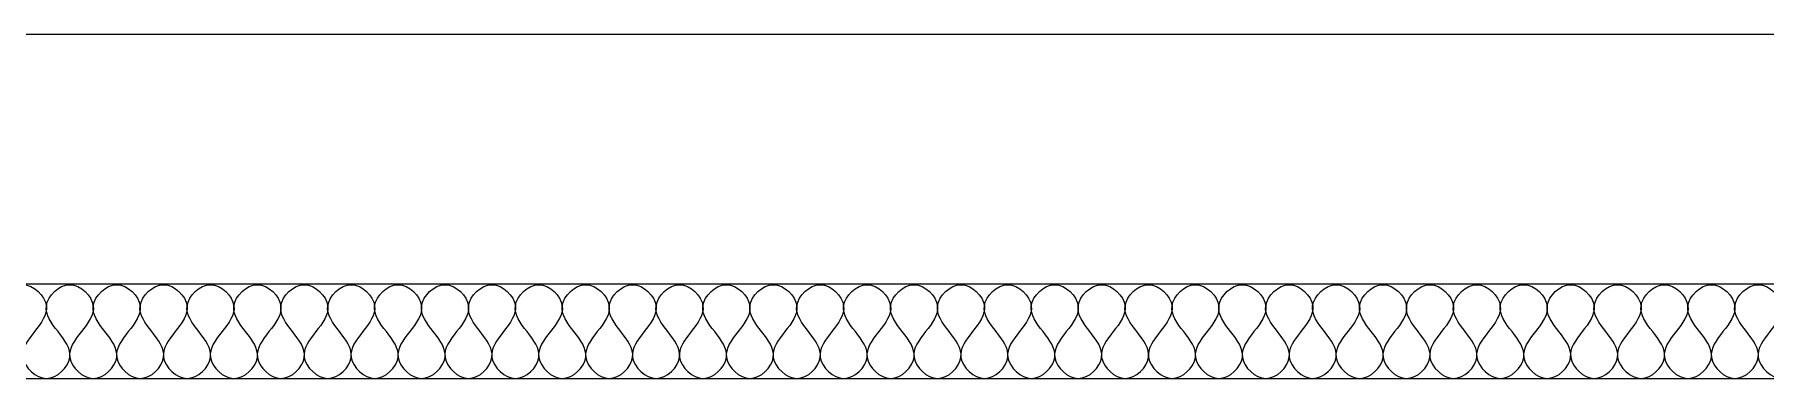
# Model space of a CAD drawing. Header units: metres. Extents: x 125 to 1179, y 511 to 749.
# Drawn here: x 310.28 to 330.81, y 695.24 to 699.33 of the extents above; entities that cross this region are included whole.
import ezdxf

# ---------------------------------------------------------------- set-up
doc = ezdxf.new("R2010")
doc.units = ezdxf.units.M
doc.layers.add('Text18', color=8, linetype='Continuous', lineweight=18)

msp = doc.modelspace()

# ---------------------------------------------------------------- linework, layer by layer
for p, q in [((361.652, 699.329), (135.692, 699.329)), ((139.062, 696.369), (360.529, 696.369)), ((140.186, 695.245), (339.073, 695.245))]:
    msp.add_line(p, q)
at = {"layer": 'Text18', "color": 0, "ltscale": 0.5}
for points, knots in [([(309.864, 696.107), (309.881, 696.227), (310.142, 696.488), (310.64, 695.993), (309.919, 695.609), (310.296, 695.246), (310.421, 695.245)], [2.217326, 2.217326, 2.217326, 2.217326, 2.553667, 2.890008, 3.49416, 3.830501, 3.830501, 3.830501, 3.830501]), ([(310.421, 696.107), (310.437, 696.227), (310.699, 696.488), (311.196, 695.993), (310.475, 695.609), (310.852, 695.246), (310.977, 695.245)], [2.217326, 2.217326, 2.217326, 2.217326, 2.553667, 2.890008, 3.49416, 3.830501, 3.830501, 3.830501, 3.830501]), ([(310.977, 696.107), (310.994, 696.227), (311.255, 696.488), (311.752, 695.993), (311.032, 695.609), (311.409, 695.246), (311.533, 695.245)], [2.217326, 2.217326, 2.217326, 2.217326, 2.553667, 2.890008, 3.49416, 3.830501, 3.830501, 3.830501, 3.830501]), ([(311.533, 696.107), (311.55, 696.227), (311.811, 696.488), (312.309, 695.993), (311.588, 695.609), (311.965, 695.246), (312.09, 695.245)], [2.217326, 2.217326, 2.217326, 2.217326, 2.553667, 2.890008, 3.49416, 3.830501, 3.830501, 3.830501, 3.830501]), ([(312.09, 696.107), (312.106, 696.227), (312.368, 696.488), (312.865, 695.993), (312.144, 695.609), (312.521, 695.246), (312.646, 695.245)], [2.217326, 2.217326, 2.217326, 2.217326, 2.553667, 2.890008, 3.49416, 3.830501, 3.830501, 3.830501, 3.830501]), ([(312.646, 696.107), (312.663, 696.227), (312.924, 696.488), (313.421, 695.993), (312.701, 695.609), (313.078, 695.246), (313.202, 695.245)], [2.217326, 2.217326, 2.217326, 2.217326, 2.553667, 2.890008, 3.49416, 3.830501, 3.830501, 3.830501, 3.830501]), ([(313.202, 696.107), (313.219, 696.227), (313.48, 696.488), (313.978, 695.993), (313.257, 695.609), (313.634, 695.246), (313.759, 695.245)], [2.217326, 2.217326, 2.217326, 2.217326, 2.553667, 2.890008, 3.49416, 3.830501, 3.830501, 3.830501, 3.830501]), ([(313.759, 696.107), (313.775, 696.227), (314.037, 696.488), (314.534, 695.993), (313.813, 695.609), (314.19, 695.246), (314.315, 695.245)], [2.217326, 2.217326, 2.217326, 2.217326, 2.553667, 2.890008, 3.49416, 3.830501, 3.830501, 3.830501, 3.830501]), ([(314.315, 696.107), (314.332, 696.227), (314.593, 696.488), (315.09, 695.993), (314.37, 695.609), (314.747, 695.246), (314.871, 695.245)], [2.217326, 2.217326, 2.217326, 2.217326, 2.553667, 2.890008, 3.49416, 3.830501, 3.830501, 3.830501, 3.830501]), ([(314.871, 696.107), (314.888, 696.227), (315.149, 696.488), (315.647, 695.993), (314.926, 695.609), (315.303, 695.246), (315.428, 695.245)], [2.217326, 2.217326, 2.217326, 2.217326, 2.553667, 2.890008, 3.49416, 3.830501, 3.830501, 3.830501, 3.830501]), ([(315.428, 696.107), (315.444, 696.227), (315.706, 696.488), (316.203, 695.993), (315.482, 695.609), (315.859, 695.246), (315.984, 695.245)], [2.217326, 2.217326, 2.217326, 2.217326, 2.553667, 2.890008, 3.49416, 3.830501, 3.830501, 3.830501, 3.830501]), ([(315.984, 696.107), (316.001, 696.227), (316.262, 696.488), (316.759, 695.993), (316.039, 695.609), (316.416, 695.246), (316.54, 695.245)], [2.217326, 2.217326, 2.217326, 2.217326, 2.553667, 2.890008, 3.49416, 3.830501, 3.830501, 3.830501, 3.830501]), ([(316.54, 696.107), (316.557, 696.227), (316.818, 696.488), (317.316, 695.993), (316.595, 695.609), (316.972, 695.246), (317.097, 695.245)], [2.217326, 2.217326, 2.217326, 2.217326, 2.553667, 2.890008, 3.49416, 3.830501, 3.830501, 3.830501, 3.830501]), ([(317.097, 696.107), (317.113, 696.227), (317.375, 696.488), (317.872, 695.993), (317.151, 695.609), (317.528, 695.246), (317.653, 695.245)], [2.217326, 2.217326, 2.217326, 2.217326, 2.553667, 2.890008, 3.49416, 3.830501, 3.830501, 3.830501, 3.830501]), ([(317.653, 696.107), (317.67, 696.227), (317.931, 696.488), (318.428, 695.993), (317.708, 695.609), (318.085, 695.246), (318.209, 695.245)], [2.217326, 2.217326, 2.217326, 2.217326, 2.553667, 2.890008, 3.49416, 3.830501, 3.830501, 3.830501, 3.830501]), ([(318.209, 696.107), (318.226, 696.227), (318.487, 696.488), (318.985, 695.993), (318.264, 695.609), (318.641, 695.246), (318.766, 695.245)], [2.217326, 2.217326, 2.217326, 2.217326, 2.553667, 2.890008, 3.49416, 3.830501, 3.830501, 3.830501, 3.830501]), ([(318.766, 696.107), (318.782, 696.227), (319.044, 696.488), (319.541, 695.993), (318.82, 695.609), (319.197, 695.246), (319.322, 695.245)], [2.217326, 2.217326, 2.217326, 2.217326, 2.553667, 2.890008, 3.49416, 3.830501, 3.830501, 3.830501, 3.830501]), ([(319.322, 696.107), (319.339, 696.227), (319.6, 696.488), (320.097, 695.993), (319.377, 695.609), (319.754, 695.246), (319.878, 695.245)], [2.217326, 2.217326, 2.217326, 2.217326, 2.553667, 2.890008, 3.49416, 3.830501, 3.830501, 3.830501, 3.830501]), ([(319.878, 696.107), (319.895, 696.227), (320.156, 696.488), (320.654, 695.993), (319.933, 695.609), (320.31, 695.246), (320.435, 695.245)], [2.217326, 2.217326, 2.217326, 2.217326, 2.553667, 2.890008, 3.49416, 3.830501, 3.830501, 3.830501, 3.830501]), ([(320.435, 696.107), (320.451, 696.227), (320.713, 696.488), (321.21, 695.993), (320.489, 695.609), (320.866, 695.246), (320.991, 695.245)], [2.217326, 2.217326, 2.217326, 2.217326, 2.553667, 2.890008, 3.49416, 3.830501, 3.830501, 3.830501, 3.830501]), ([(320.991, 696.107), (321.008, 696.227), (321.269, 696.488), (321.766, 695.993), (321.046, 695.609), (321.423, 695.246), (321.547, 695.245)], [2.217326, 2.217326, 2.217326, 2.217326, 2.553667, 2.890008, 3.49416, 3.830501, 3.830501, 3.830501, 3.830501]), ([(321.547, 696.107), (321.564, 696.227), (321.825, 696.488), (322.323, 695.993), (321.602, 695.609), (321.979, 695.246), (322.104, 695.245)], [2.217326, 2.217326, 2.217326, 2.217326, 2.553667, 2.890008, 3.49416, 3.830501, 3.830501, 3.830501, 3.830501]), ([(322.104, 696.107), (322.12, 696.227), (322.382, 696.488), (322.879, 695.993), (322.158, 695.609), (322.535, 695.246), (322.66, 695.245)], [2.217326, 2.217326, 2.217326, 2.217326, 2.553667, 2.890008, 3.49416, 3.830501, 3.830501, 3.830501, 3.830501]), ([(322.66, 696.107), (322.676, 696.227), (322.938, 696.488), (323.435, 695.993), (322.715, 695.609), (323.092, 695.246), (323.216, 695.245)], [2.217326, 2.217326, 2.217326, 2.217326, 2.553667, 2.890008, 3.49416, 3.830501, 3.830501, 3.830501, 3.830501]), ([(323.216, 696.107), (323.233, 696.227), (323.494, 696.488), (323.992, 695.993), (323.271, 695.609), (323.648, 695.246), (323.773, 695.245)], [2.217326, 2.217326, 2.217326, 2.217326, 2.553667, 2.890008, 3.49416, 3.830501, 3.830501, 3.830501, 3.830501]), ([(323.773, 696.107), (323.789, 696.227), (324.05, 696.488), (324.548, 695.993), (323.827, 695.609), (324.204, 695.246), (324.329, 695.245)], [2.217326, 2.217326, 2.217326, 2.217326, 2.553667, 2.890008, 3.49416, 3.830501, 3.830501, 3.830501, 3.830501]), ([(324.329, 696.107), (324.345, 696.227), (324.607, 696.488), (325.104, 695.993), (324.384, 695.609), (324.76, 695.246), (324.885, 695.245)], [2.217326, 2.217326, 2.217326, 2.217326, 2.553667, 2.890008, 3.49416, 3.830501, 3.830501, 3.830501, 3.830501]), ([(324.885, 696.107), (324.902, 696.227), (325.163, 696.488), (325.661, 695.993), (324.94, 695.609), (325.317, 695.246), (325.441, 695.245)], [2.217326, 2.217326, 2.217326, 2.217326, 2.553667, 2.890008, 3.49416, 3.830501, 3.830501, 3.830501, 3.830501]), ([(325.441, 696.107), (325.458, 696.227), (325.719, 696.488), (326.217, 695.993), (325.496, 695.609), (325.873, 695.246), (325.998, 695.245)], [2.217326, 2.217326, 2.217326, 2.217326, 2.553667, 2.890008, 3.49416, 3.830501, 3.830501, 3.830501, 3.830501]), ([(325.998, 696.107), (326.014, 696.227), (326.276, 696.488), (326.773, 695.993), (326.053, 695.609), (326.429, 695.246), (326.554, 695.245)], [2.217326, 2.217326, 2.217326, 2.217326, 2.553667, 2.890008, 3.49416, 3.830501, 3.830501, 3.830501, 3.830501]), ([(326.554, 696.107), (326.571, 696.227), (326.832, 696.488), (327.33, 695.993), (326.609, 695.609), (326.986, 695.246), (327.11, 695.245)], [2.217326, 2.217326, 2.217326, 2.217326, 2.553667, 2.890008, 3.49416, 3.830501, 3.830501, 3.830501, 3.830501]), ([(327.11, 696.107), (327.127, 696.227), (327.388, 696.488), (327.886, 695.993), (327.165, 695.609), (327.542, 695.246), (327.667, 695.245)], [2.217326, 2.217326, 2.217326, 2.217326, 2.553667, 2.890008, 3.49416, 3.830501, 3.830501, 3.830501, 3.830501]), ([(327.667, 696.107), (327.683, 696.227), (327.945, 696.488), (328.442, 695.993), (327.722, 695.609), (328.098, 695.246), (328.223, 695.245)], [2.217326, 2.217326, 2.217326, 2.217326, 2.553667, 2.890008, 3.49416, 3.830501, 3.830501, 3.830501, 3.830501]), ([(328.223, 696.107), (328.24, 696.227), (328.501, 696.488), (328.998, 695.993), (328.278, 695.609), (328.655, 695.246), (328.779, 695.245)], [2.217326, 2.217326, 2.217326, 2.217326, 2.553667, 2.890008, 3.49416, 3.830501, 3.830501, 3.830501, 3.830501]), ([(328.779, 696.107), (328.796, 696.227), (329.057, 696.488), (329.555, 695.993), (328.834, 695.609), (329.211, 695.246), (329.336, 695.245)], [2.217326, 2.217326, 2.217326, 2.217326, 2.553667, 2.890008, 3.49416, 3.830501, 3.830501, 3.830501, 3.830501]), ([(329.336, 696.107), (329.352, 696.227), (329.614, 696.488), (330.111, 695.993), (329.39, 695.609), (329.767, 695.246), (329.892, 695.245)], [2.217326, 2.217326, 2.217326, 2.217326, 2.553667, 2.890008, 3.49416, 3.830501, 3.830501, 3.830501, 3.830501]), ([(329.892, 696.107), (329.909, 696.227), (330.17, 696.488), (330.667, 695.993), (329.947, 695.609), (330.324, 695.246), (330.448, 695.245)], [2.217326, 2.217326, 2.217326, 2.217326, 2.553667, 2.890008, 3.49416, 3.830501, 3.830501, 3.830501, 3.830501]), ([(330.448, 696.107), (330.465, 696.227), (330.726, 696.488), (331.224, 695.993), (330.503, 695.609), (330.88, 695.246), (331.005, 695.245)], [2.217326, 2.217326, 2.217326, 2.217326, 2.553667, 2.890008, 3.49416, 3.830501, 3.830501, 3.830501, 3.830501]), ([(310.421, 695.245), (310.551, 695.246), (310.917, 695.609), (310.391, 695.892), (310.421, 696.107)], [1.2768335, 1.2768335, 1.2768335, 1.2768335, 1.6131741, 2.2173264, 2.2173264, 2.2173264, 2.2173264]), ([(310.977, 695.245), (311.108, 695.246), (311.473, 695.609), (310.947, 695.892), (310.977, 696.107)], [1.2768335, 1.2768335, 1.2768335, 1.2768335, 1.6131741, 2.2173264, 2.2173264, 2.2173264, 2.2173264]), ([(311.533, 695.245), (311.664, 695.246), (312.03, 695.609), (311.504, 695.892), (311.533, 696.107)], [1.2768335, 1.2768335, 1.2768335, 1.2768335, 1.6131741, 2.2173264, 2.2173264, 2.2173264, 2.2173264]), ([(312.09, 695.245), (312.22, 695.246), (312.586, 695.609), (312.06, 695.892), (312.09, 696.107)], [1.2768335, 1.2768335, 1.2768335, 1.2768335, 1.6131741, 2.2173264, 2.2173264, 2.2173264, 2.2173264]), ([(312.646, 695.245), (312.777, 695.246), (313.142, 695.609), (312.616, 695.892), (312.646, 696.107)], [1.2768335, 1.2768335, 1.2768335, 1.2768335, 1.6131741, 2.2173264, 2.2173264, 2.2173264, 2.2173264]), ([(313.202, 695.245), (313.333, 695.246), (313.699, 695.609), (313.172, 695.892), (313.202, 696.107)], [1.2768335, 1.2768335, 1.2768335, 1.2768335, 1.6131741, 2.2173264, 2.2173264, 2.2173264, 2.2173264]), ([(313.759, 695.245), (313.889, 695.246), (314.255, 695.609), (313.729, 695.892), (313.759, 696.107)], [1.2768335, 1.2768335, 1.2768335, 1.2768335, 1.6131741, 2.2173264, 2.2173264, 2.2173264, 2.2173264]), ([(314.315, 695.245), (314.446, 695.246), (314.811, 695.609), (314.285, 695.892), (314.315, 696.107)], [1.2768335, 1.2768335, 1.2768335, 1.2768335, 1.6131741, 2.2173264, 2.2173264, 2.2173264, 2.2173264]), ([(314.871, 695.245), (315.002, 695.246), (315.368, 695.609), (314.841, 695.892), (314.871, 696.107)], [1.2768335, 1.2768335, 1.2768335, 1.2768335, 1.6131741, 2.2173264, 2.2173264, 2.2173264, 2.2173264]), ([(315.428, 695.245), (315.558, 695.246), (315.924, 695.609), (315.398, 695.892), (315.428, 696.107)], [1.2768335, 1.2768335, 1.2768335, 1.2768335, 1.6131741, 2.2173264, 2.2173264, 2.2173264, 2.2173264]), ([(315.984, 695.245), (316.115, 695.246), (316.48, 695.609), (315.954, 695.892), (315.984, 696.107)], [1.2768335, 1.2768335, 1.2768335, 1.2768335, 1.6131741, 2.2173264, 2.2173264, 2.2173264, 2.2173264]), ([(316.54, 695.245), (316.671, 695.246), (317.037, 695.609), (316.51, 695.892), (316.54, 696.107)], [1.2768335, 1.2768335, 1.2768335, 1.2768335, 1.6131741, 2.2173264, 2.2173264, 2.2173264, 2.2173264]), ([(317.097, 695.245), (317.227, 695.246), (317.593, 695.609), (317.067, 695.892), (317.097, 696.107)], [1.2768335, 1.2768335, 1.2768335, 1.2768335, 1.6131741, 2.2173264, 2.2173264, 2.2173264, 2.2173264]), ([(317.653, 695.245), (317.784, 695.246), (318.149, 695.609), (317.623, 695.892), (317.653, 696.107)], [1.2768335, 1.2768335, 1.2768335, 1.2768335, 1.6131741, 2.2173264, 2.2173264, 2.2173264, 2.2173264]), ([(318.209, 695.245), (318.34, 695.246), (318.706, 695.609), (318.179, 695.892), (318.209, 696.107)], [1.2768335, 1.2768335, 1.2768335, 1.2768335, 1.6131741, 2.2173264, 2.2173264, 2.2173264, 2.2173264]), ([(318.766, 695.245), (318.896, 695.246), (319.262, 695.609), (318.736, 695.892), (318.766, 696.107)], [1.2768335, 1.2768335, 1.2768335, 1.2768335, 1.6131741, 2.2173264, 2.2173264, 2.2173264, 2.2173264]), ([(319.322, 695.245), (319.453, 695.246), (319.818, 695.609), (319.292, 695.892), (319.322, 696.107)], [1.2768335, 1.2768335, 1.2768335, 1.2768335, 1.6131741, 2.2173264, 2.2173264, 2.2173264, 2.2173264]), ([(319.878, 695.245), (320.009, 695.246), (320.375, 695.609), (319.848, 695.892), (319.878, 696.107)], [1.2768335, 1.2768335, 1.2768335, 1.2768335, 1.6131741, 2.2173264, 2.2173264, 2.2173264, 2.2173264]), ([(320.435, 695.245), (320.565, 695.246), (320.931, 695.609), (320.405, 695.892), (320.435, 696.107)], [1.2768335, 1.2768335, 1.2768335, 1.2768335, 1.6131741, 2.2173264, 2.2173264, 2.2173264, 2.2173264]), ([(320.991, 695.245), (321.122, 695.246), (321.487, 695.609), (320.961, 695.892), (320.991, 696.107)], [1.2768335, 1.2768335, 1.2768335, 1.2768335, 1.6131741, 2.2173264, 2.2173264, 2.2173264, 2.2173264]), ([(321.547, 695.245), (321.678, 695.246), (322.044, 695.609), (321.517, 695.892), (321.547, 696.107)], [1.2768335, 1.2768335, 1.2768335, 1.2768335, 1.6131741, 2.2173264, 2.2173264, 2.2173264, 2.2173264]), ([(322.104, 695.245), (322.234, 695.246), (322.6, 695.609), (322.074, 695.892), (322.104, 696.107)], [1.2768335, 1.2768335, 1.2768335, 1.2768335, 1.6131741, 2.2173264, 2.2173264, 2.2173264, 2.2173264]), ([(322.66, 695.245), (322.791, 695.246), (323.156, 695.609), (322.63, 695.892), (322.66, 696.107)], [1.2768335, 1.2768335, 1.2768335, 1.2768335, 1.6131741, 2.2173264, 2.2173264, 2.2173264, 2.2173264]), ([(323.216, 695.245), (323.347, 695.246), (323.712, 695.609), (323.186, 695.892), (323.216, 696.107)], [1.2768335, 1.2768335, 1.2768335, 1.2768335, 1.6131741, 2.2173264, 2.2173264, 2.2173264, 2.2173264]), ([(323.773, 695.245), (323.903, 695.246), (324.269, 695.609), (323.743, 695.892), (323.773, 696.107)], [1.2768335, 1.2768335, 1.2768335, 1.2768335, 1.6131741, 2.2173264, 2.2173264, 2.2173264, 2.2173264]), ([(324.329, 695.245), (324.46, 695.246), (324.825, 695.609), (324.299, 695.892), (324.329, 696.107)], [1.2768335, 1.2768335, 1.2768335, 1.2768335, 1.6131741, 2.2173264, 2.2173264, 2.2173264, 2.2173264]), ([(324.885, 695.245), (325.016, 695.246), (325.381, 695.609), (324.855, 695.892), (324.885, 696.107)], [1.2768335, 1.2768335, 1.2768335, 1.2768335, 1.6131741, 2.2173264, 2.2173264, 2.2173264, 2.2173264]), ([(325.441, 695.245), (325.572, 695.246), (325.938, 695.609), (325.412, 695.892), (325.441, 696.107)], [1.2768335, 1.2768335, 1.2768335, 1.2768335, 1.6131741, 2.2173264, 2.2173264, 2.2173264, 2.2173264]), ([(325.998, 695.245), (326.129, 695.246), (326.494, 695.609), (325.968, 695.892), (325.998, 696.107)], [1.2768335, 1.2768335, 1.2768335, 1.2768335, 1.6131741, 2.2173264, 2.2173264, 2.2173264, 2.2173264]), ([(326.554, 695.245), (326.685, 695.246), (327.05, 695.609), (326.524, 695.892), (326.554, 696.107)], [1.2768335, 1.2768335, 1.2768335, 1.2768335, 1.6131741, 2.2173264, 2.2173264, 2.2173264, 2.2173264]), ([(327.11, 695.245), (327.241, 695.246), (327.607, 695.609), (327.081, 695.892), (327.11, 696.107)], [1.2768335, 1.2768335, 1.2768335, 1.2768335, 1.6131741, 2.2173264, 2.2173264, 2.2173264, 2.2173264]), ([(327.667, 695.245), (327.798, 695.246), (328.163, 695.609), (327.637, 695.892), (327.667, 696.107)], [1.2768335, 1.2768335, 1.2768335, 1.2768335, 1.6131741, 2.2173264, 2.2173264, 2.2173264, 2.2173264]), ([(328.223, 695.245), (328.354, 695.246), (328.719, 695.609), (328.193, 695.892), (328.223, 696.107)], [1.2768335, 1.2768335, 1.2768335, 1.2768335, 1.6131741, 2.2173264, 2.2173264, 2.2173264, 2.2173264]), ([(328.779, 695.245), (328.91, 695.246), (329.276, 695.609), (328.75, 695.892), (328.779, 696.107)], [1.2768335, 1.2768335, 1.2768335, 1.2768335, 1.6131741, 2.2173264, 2.2173264, 2.2173264, 2.2173264]), ([(329.336, 695.245), (329.466, 695.246), (329.832, 695.609), (329.306, 695.892), (329.336, 696.107)], [1.2768335, 1.2768335, 1.2768335, 1.2768335, 1.6131741, 2.2173264, 2.2173264, 2.2173264, 2.2173264]), ([(329.892, 695.245), (330.023, 695.246), (330.388, 695.609), (329.862, 695.892), (329.892, 696.107)], [1.2768335, 1.2768335, 1.2768335, 1.2768335, 1.6131741, 2.2173264, 2.2173264, 2.2173264, 2.2173264]), ([(330.448, 695.245), (330.579, 695.246), (330.945, 695.609), (330.418, 695.892), (330.448, 696.107)], [1.2768335, 1.2768335, 1.2768335, 1.2768335, 1.6131741, 2.2173264, 2.2173264, 2.2173264, 2.2173264])]:
    msp.add_open_spline(points, degree=3, knots=knots, dxfattribs=at)

doc.saveas('drawing.dxf')
